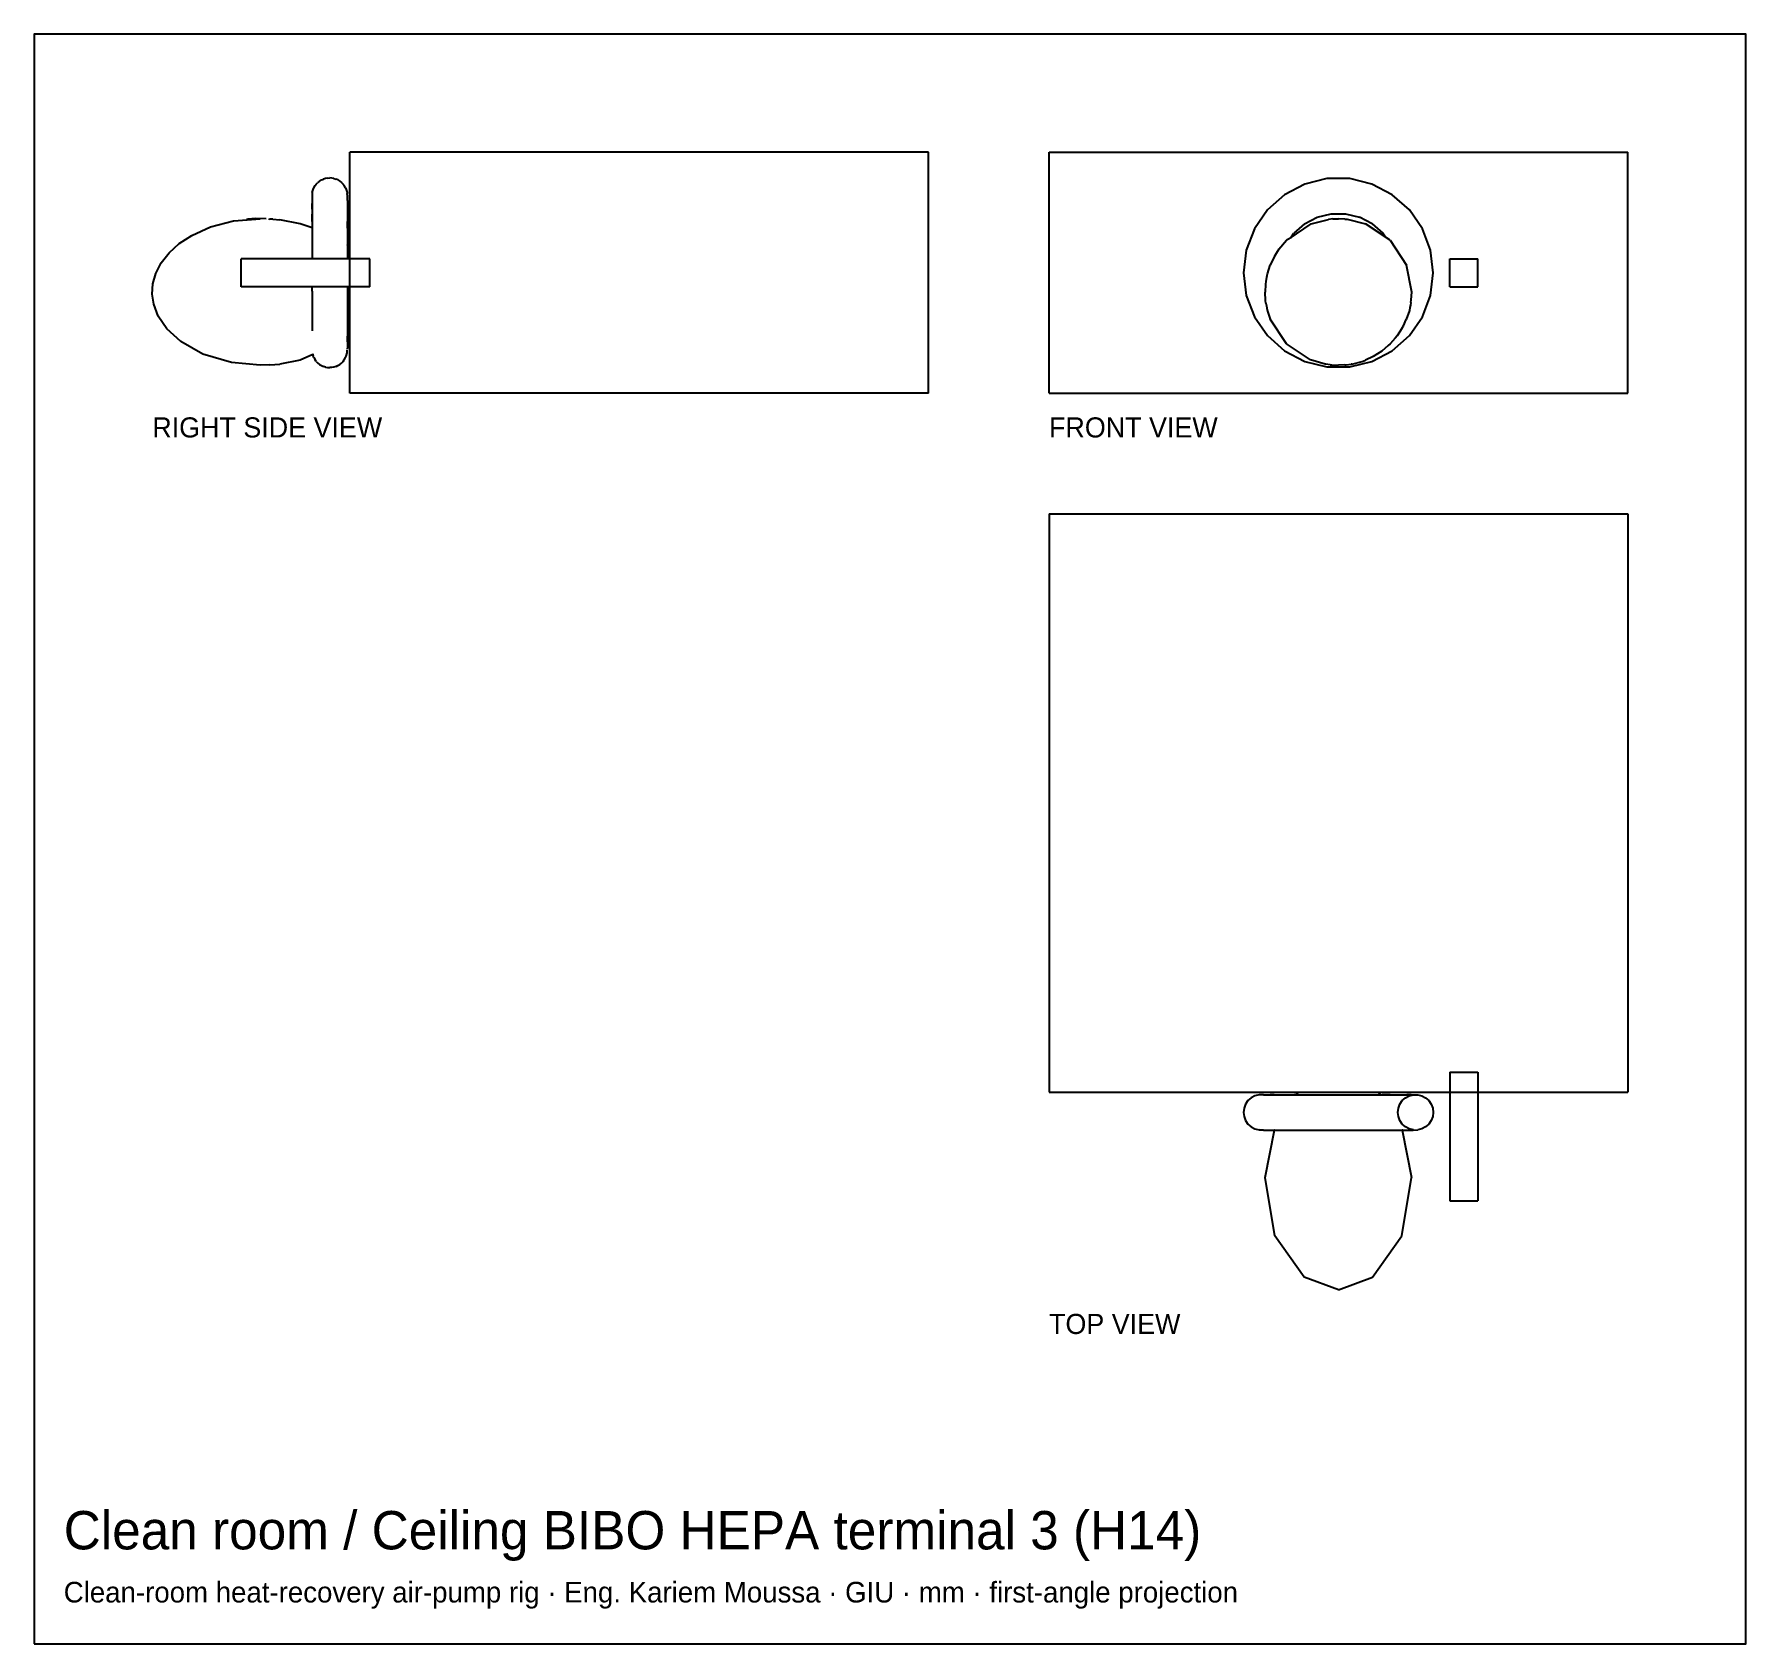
# Model space of a CAD drawing. Header units: millimetres. Extents: x 283 to 496, y 248 to 449.
import ezdxf

# ---------------------------------------------------------------- set-up
doc = ezdxf.new("R2010")
doc.units = ezdxf.units.MM
for name, color, linetype in [('BORDER', 7, 'Continuous'), ('HIDDEN', 8, 'Continuous'), ('TEXT', 5, 'Continuous'), ('VISIBLE', 7, 'Continuous')]:
    doc.layers.add(name, color=color, linetype=linetype)

msp = doc.modelspace()

# ---------------------------------------------------------------- linework, layer by layer
at = {"layer": 'BORDER'}
msp.add_lwpolyline([(282.74, 248.36), (495.69, 248.36), (495.69, 448.69), (282.74, 448.69)], close=True, dxfattribs=at)
at = {"layer": 'HIDDEN'}
for points in [[(394, 434), (322, 434)], [(322, 404), (322, 434)], [(394, 404), (394, 434)], [(409, 434), (481, 434)], [(409, 404), (409, 434)], [(481, 404), (481, 434)], [(307.55, 425.44), (309.24, 425.57)], [(309.24, 425.57), (310.86, 425.72)], [(324.5, 420.75), (308.5, 420.75)], [(308.5, 417.25), (308.5, 420.75)], [(324.5, 420.75), (322, 420.75)], [(324.5, 417.25), (324.5, 420.75)], [(324.5, 417.25), (324.5, 420.75)], [(458.85, 420.75), (462.35, 420.75)], [(458.85, 417.25), (458.85, 420.75)], [(462.35, 417.25), (462.35, 420.75)], [(324.5, 417.25), (308.5, 417.25)], [(324.5, 417.25), (322, 417.25)], [(458.85, 417.25), (462.35, 417.25)], [(394, 404), (322, 404)], [(409, 404), (481, 404)], [(409, 389), (481, 389)], [(409, 389), (409, 317)], [(481, 389), (481, 317)], [(458.85, 319.5), (462.35, 319.5)], [(458.85, 319.5), (462.35, 319.5)], [(458.85, 319.5), (458.85, 317)], [(458.85, 319.5), (458.85, 303.5)], [(462.35, 319.5), (462.35, 317)], [(462.35, 319.5), (462.35, 303.5)], [(409, 317), (481, 317)], [(452.46, 315.03), (452.65, 315.52)], [(452.65, 315.52), (452.95, 315.96)], [(452.95, 315.96), (453.35, 316.31)], [(453.35, 316.31), (453.82, 316.56)], [(453.82, 316.56), (454.34, 316.69)], [(452.4, 314.5), (452.46, 315.03)], [(452.46, 313.97), (452.4, 314.5)], [(452.65, 313.48), (452.46, 313.97)], [(452.95, 313.04), (452.65, 313.48)], [(453.35, 312.69), (452.95, 313.04)], [(453.82, 312.44), (453.35, 312.69)], [(454.35, 312.31), (453.82, 312.44)], [(458.85, 303.5), (462.35, 303.5)]]:
    msp.add_lwpolyline(points, dxfattribs=at)
at = {"layer": 'VISIBLE'}
for points in [[(394, 434), (322, 434)], [(322, 404), (322, 434)], [(394, 404), (394, 434)], [(409, 434), (481, 434)], [(409, 404), (409, 434)], [(481, 404), (481, 434)], [(317.83, 430.03), (318.04, 430.25)], [(318.23, 430.4), (318.04, 430.25)], [(318.23, 430.4), (318.48, 430.55)], [(318.48, 430.55), (318.71, 430.65)], [(318.97, 430.74), (318.71, 430.65)], [(319.23, 430.78), (318.97, 430.74)], [(319.23, 430.78), (319.5, 430.8)], [(319.77, 430.78), (319.5, 430.8)], [(320.03, 430.74), (319.77, 430.78)], [(320.03, 430.74), (320.29, 430.65)], [(320.52, 430.55), (320.29, 430.65)], [(320.52, 430.55), (320.77, 430.4)], [(320.77, 430.4), (320.96, 430.25)], [(320.96, 430.25), (321.17, 430.03)], [(443.58, 430.71), (440.82, 430.03)], [(446.42, 430.71), (443.58, 430.71)], [(449.18, 430.03), (446.42, 430.71)], [(317.32, 428.87), (317.3, 428.53)], [(317.3, 428.53), (317.3, 428.31)], [(317.3, 428.31), (317.3, 427.98)], [(317.34, 428.98), (317.32, 428.87)], [(317.34, 428.98), (317.44, 429.38)], [(317.44, 429.38), (317.52, 429.56)], [(317.52, 429.56), (317.69, 429.85)], [(317.69, 429.85), (317.83, 430.03)], [(321.17, 430.03), (321.31, 429.85)], [(321.48, 429.56), (321.31, 429.85)], [(321.48, 429.56), (321.56, 429.38)], [(321.56, 429.38), (321.66, 428.98)], [(321.66, 428.98), (321.68, 428.87)], [(321.7, 428.53), (321.68, 428.87)], [(321.7, 428.31), (321.7, 428.53)], [(321.7, 427.98), (321.7, 428.31)], [(438.3, 428.71), (436.17, 426.82)], [(440.82, 430.03), (438.3, 428.71)], [(451.7, 428.71), (449.18, 430.03)], [(453.83, 426.82), (451.7, 428.71)], [(317.3, 427.98), (317.3, 427.57)], [(317.3, 426.9), (317.3, 427.6)], [(317.3, 427.57), (317.3, 426.9)], [(317.3, 426.9), (317.3, 426.26)], [(317.3, 425.37), (317.3, 426.28)], [(317.3, 426.26), (317.3, 425.37)], [(321.7, 427.98), (321.7, 427.57)], [(321.7, 427.57), (321.7, 426.9)], [(321.7, 426.9), (321.7, 426.32)], [(321.7, 426.32), (321.7, 425.37)], [(436.17, 426.82), (434.55, 424.48)], [(440.8, 425.09), (442.38, 425.92)], [(442.38, 425.92), (444.11, 426.35)], [(444.11, 426.35), (445.89, 426.35)], [(445.89, 426.35), (447.62, 425.92)], [(449.2, 425.09), (447.62, 425.92)], [(455.45, 424.48), (453.83, 426.82)], [(302.33, 423.65), (304.69, 424.7)], [(304.69, 424.7), (307.55, 425.44)], [(309.31, 425.65), (309.16, 425.62)], [(310.28, 425.75), (309.31, 425.65)], [(311.6, 425.71), (310.28, 425.75)], [(311.87, 425.69), (312.06, 425.68)], [(312.41, 425.66), (312.06, 425.68)], [(312.41, 425.66), (313.31, 425.57)], [(315.81, 425.08), (313.31, 425.57)], [(317.3, 424.6), (315.81, 425.08)], [(317.3, 425.37), (317.3, 424.55)], [(317.3, 424.55), (317.3, 423.46)], [(321.7, 425.37), (321.7, 424.55)], [(321.7, 424.53), (321.7, 425.37)], [(321.7, 424.55), (321.7, 423.46)], [(434.55, 424.48), (433.54, 421.82)], [(438.86, 423.21), (441.61, 425.07)], [(439.08, 423.36), (439.46, 423.91)], [(440.8, 425.09), (439.46, 423.91)], [(441.61, 425.07), (443.79, 425.64)], [(444.31, 425.69), (443.79, 425.64)], [(444.31, 425.69), (445, 425.72)], [(445.82, 425.68), (445, 425.72)], [(445.82, 425.68), (445.99, 425.67)], [(445.99, 425.67), (446.1, 425.65)], [(446.1, 425.65), (448.39, 425.07)], [(451.45, 423.05), (448.39, 425.07)], [(449.2, 425.09), (450.54, 423.91)], [(450.87, 423.43), (450.54, 423.91)], [(456.46, 421.82), (455.45, 424.48)], [(299.51, 421.48), (300.79, 422.64)], [(300.79, 422.64), (302.33, 423.65)], [(317.3, 423.46), (317.3, 422.45)], [(317.3, 422.45), (317.3, 421.3)], [(321.7, 423.46), (321.7, 422.46)], [(321.7, 422.46), (321.7, 421.3)], [(321.7, 422.45), (321.7, 422.46)], [(322, 421.68), (321.7, 421.93)], [(433.54, 421.82), (433.2, 419)], [(437.61, 421.94), (437.37, 421.59)], [(437.61, 421.94), (438.55, 423.05)], [(438.86, 423.21), (438.55, 423.05)], [(451.45, 423.05), (453.48, 419.96)], [(456.8, 419), (456.46, 421.82)], [(297.86, 418.92), (298.53, 420.22)], [(298.53, 420.22), (299.51, 421.48)], [(322, 420.75), (308.5, 420.75)], [(308.5, 417.25), (308.5, 420.75)], [(317.3, 421.3), (317.3, 420.75)], [(321.7, 421.3), (321.7, 420.75)], [(436.17, 418.88), (436.52, 419.96)], [(437.01, 421), (436.52, 419.96)], [(437.37, 421.59), (437.01, 421)], [(454.12, 416.6), (453.48, 419.96)], [(458.85, 420.75), (462.35, 420.75)], [(458.85, 417.25), (458.85, 420.75)], [(462.35, 417.25), (462.35, 420.75)], [(297.43, 416.35), (297.5, 417.61)], [(297.5, 417.61), (297.86, 418.92)], [(433.2, 419), (433.54, 416.18)], [(435.93, 417.56), (435.88, 416.6)], [(435.98, 417.92), (435.93, 417.56)], [(436.02, 418.22), (435.98, 417.92)], [(436.09, 418.53), (436.02, 418.22)], [(436.09, 418.53), (436.17, 418.88)], [(456.46, 416.18), (456.8, 419)], [(297.61, 415.07), (297.43, 416.35)], [(322, 417.25), (308.5, 417.25)], [(317.3, 416.7), (317.3, 417.25)], [(317.3, 416.7), (317.3, 415.54)], [(317.3, 415.54), (317.3, 414.54)], [(321.7, 417.25), (321.7, 416.7)], [(321.7, 416.7), (321.7, 415.55)], [(321.7, 415.55), (321.7, 414.54)], [(433.54, 416.18), (434.55, 413.52)], [(435.94, 415.56), (435.88, 416.6)], [(435.99, 415.21), (435.94, 415.56)], [(454.02, 415.28), (453.98, 414.98)], [(454.02, 415.28), (454.07, 415.64)], [(454.07, 415.64), (454.12, 416.6)], [(455.45, 413.52), (456.46, 416.18)], [(458.85, 417.25), (462.35, 417.25)], [(298.16, 413.61), (297.61, 415.07)], [(299.23, 412.03), (298.16, 413.61)], [(317.3, 414.54), (317.3, 413.48)], [(317.3, 413.48), (317.3, 412.63)], [(321.7, 414.54), (321.7, 413.45)], [(321.7, 413.45), (321.7, 412.63)], [(434.55, 413.52), (436.17, 411.18)], [(435.99, 415.21), (436.04, 414.9)], [(436.04, 414.9), (436.1, 414.6)], [(436.1, 414.6), (436.19, 414.23)], [(436.19, 414.23), (436.52, 413.24)], [(438.55, 410.15), (436.52, 413.24)], [(453.1, 412.41), (453.45, 413.16)], [(453.83, 414.32), (453.45, 413.16)], [(453.91, 414.67), (453.83, 414.32)], [(453.83, 411.18), (455.45, 413.52)], [(453.98, 414.98), (453.91, 414.67)], [(300.96, 410.43), (299.23, 412.03)], [(317.3, 412.63), (317.3, 411.79)], [(321.7, 412.63), (321.7, 411.74)], [(321.7, 411.74), (321.7, 411.1)], [(322, 411.52), (321.7, 411.27)], [(321.7, 410.4), (321.7, 411.1)], [(321.7, 411.1), (321.7, 410.43)], [(436.17, 411.18), (438.3, 409.29)], [(451.7, 409.29), (453.83, 411.18)], [(452.31, 411.15), (452.08, 410.85)], [(452.91, 412.06), (452.31, 411.15)], [(452.91, 412.06), (453.1, 412.41)], [(303.73, 408.87), (300.96, 410.43)], [(307.28, 407.81), (303.73, 408.87)], [(317.37, 408.89), (317.44, 408.62)], [(321.56, 408.62), (321.66, 409.02)], [(321.66, 409.02), (321.69, 409.13)], [(321.7, 409.69), (321.69, 409.47)], [(321.69, 409.13), (321.69, 409.41)], [(321.7, 410.43), (321.7, 410.02)], [(321.7, 410.02), (321.7, 409.69)], [(438.3, 409.29), (440.82, 407.97)], [(441.52, 408.17), (438.55, 410.15)], [(449.18, 407.97), (451.7, 409.29)], [(450.39, 409.24), (449.31, 408.58)], [(451.19, 409.95), (450.39, 409.24)], [(451.45, 410.15), (451.19, 409.95)], [(452.08, 410.85), (451.45, 410.15)], [(310.86, 407.48), (307.28, 407.81)], [(312.07, 407.52), (310.86, 407.48)], [(312.07, 407.52), (313.31, 407.63)], [(315.81, 408.12), (313.31, 407.63)], [(317.39, 408.83), (315.81, 408.12)], [(317.52, 408.44), (317.44, 408.62)], [(317.52, 408.44), (317.69, 408.15)], [(317.83, 407.97), (317.69, 408.15)], [(317.83, 407.97), (318.04, 407.75)], [(318.04, 407.75), (318.23, 407.6)], [(318.23, 407.6), (318.48, 407.45)], [(318.48, 407.45), (318.71, 407.35)], [(318.97, 407.26), (318.71, 407.35)], [(318.97, 407.26), (319.23, 407.22)], [(319.23, 407.22), (319.5, 407.2)], [(319.77, 407.22), (319.5, 407.2)], [(320.03, 407.26), (319.77, 407.22)], [(320.29, 407.35), (320.03, 407.26)], [(320.29, 407.35), (320.52, 407.45)], [(320.52, 407.45), (320.77, 407.6)], [(320.77, 407.6), (320.96, 407.75)], [(320.96, 407.75), (321.17, 407.97)], [(321.17, 407.97), (321.31, 408.15)], [(321.31, 408.15), (321.48, 408.44)], [(321.48, 408.44), (321.56, 408.62)], [(440.82, 407.97), (443.58, 407.29)], [(443.34, 407.63), (441.52, 408.17)], [(443.42, 407.61), (443.34, 407.63)], [(443.96, 407.54), (443.42, 407.61)], [(443.58, 407.29), (446.42, 407.29)], [(443.96, 407.54), (444.18, 407.52)], [(444.18, 407.52), (445, 407.48)], [(445.82, 407.52), (445, 407.48)], [(445.82, 407.52), (445.96, 407.53)], [(445.96, 407.53), (446.58, 407.62)], [(446.42, 407.29), (449.18, 407.97)], [(446.66, 407.63), (446.58, 407.62)], [(446.66, 407.63), (447.94, 407.97)], [(447.94, 407.97), (448.36, 408.12)], [(449.31, 408.58), (448.36, 408.12)], [(394, 404), (322, 404)], [(409, 404), (481, 404)], [(409, 389), (481, 389)], [(409, 389), (409, 317)], [(481, 389), (481, 317)], [(409, 317), (481, 317)], [(433.45, 315.52), (433.26, 315.03)], [(433.75, 315.96), (433.45, 315.52)], [(434.15, 316.31), (433.75, 315.96)], [(434.62, 316.56), (434.15, 316.31)], [(435.13, 316.68), (434.62, 316.56)], [(435.68, 316.7), (435.13, 316.68)], [(435.68, 316.7), (435.82, 316.7)], [(435.82, 316.7), (436.5, 316.7)], [(436.5, 316.7), (436.95, 316.7)], [(436.99, 316.7), (436.5, 316.7)], [(436.95, 316.7), (437.81, 316.7)], [(437.81, 316.7), (438.56, 316.7)], [(438.56, 316.7), (439.55, 316.7)], [(439.55, 316.7), (440.47, 316.7)], [(439.79, 316.7), (439.55, 316.7)], [(439.79, 316.7), (439.99, 317)], [(440.47, 316.7), (441.6, 316.7)], [(441.6, 316.7), (442.67, 316.7)], [(442.67, 316.7), (443.84, 316.7)], [(443.84, 316.7), (445, 316.7)], [(445, 316.7), (446.16, 316.7)], [(446.16, 316.7), (447.33, 316.7)], [(447.33, 316.7), (448.4, 316.7)], [(448.4, 316.7), (449.53, 316.7)], [(449.53, 316.7), (450.45, 316.7)], [(450.01, 317), (450.21, 316.7)], [(450.45, 316.7), (451.44, 316.7)], [(451.46, 316.7), (450.45, 316.7)], [(451.44, 316.7), (452.19, 316.7)], [(452.19, 316.7), (452.98, 316.7)], [(452.98, 316.7), (453.5, 316.7)], [(453.5, 316.7), (454.02, 316.7)], [(454.07, 316.7), (453.5, 316.7)], [(454.02, 316.7), (454.32, 316.7)], [(454.32, 316.7), (454.34, 316.69)], [(454.34, 316.69), (454.87, 316.68)], [(454.87, 316.68), (455.38, 316.56)], [(455.38, 316.56), (455.85, 316.31)], [(455.85, 316.31), (456.25, 315.96)], [(456.25, 315.96), (456.55, 315.52)], [(456.55, 315.52), (456.74, 315.03)], [(458.85, 317), (458.85, 303.5)], [(462.35, 317), (462.35, 303.5)], [(433.26, 315.03), (433.2, 314.5)], [(433.2, 314.5), (433.26, 313.97)], [(433.26, 313.97), (433.45, 313.48)], [(433.45, 313.48), (433.75, 313.04)], [(433.75, 313.04), (434.15, 312.69)], [(456.25, 313.04), (455.85, 312.69)], [(456.55, 313.48), (456.25, 313.04)], [(456.74, 313.97), (456.55, 313.48)], [(456.74, 315.03), (456.8, 314.5)], [(456.8, 314.5), (456.74, 313.97)], [(434.15, 312.69), (434.62, 312.44)], [(434.62, 312.44), (435.13, 312.32)], [(435.13, 312.32), (435.67, 312.32)], [(435.68, 312.3), (435.13, 312.32)], [(435.68, 312.3), (435.67, 312.32)], [(435.68, 312.3), (435.98, 312.3)], [(435.89, 306.38), (437.05, 312.3)], [(435.98, 312.3), (436.5, 312.3)], [(436.5, 312.3), (437.02, 312.3)], [(437.05, 312.3), (436.99, 312.3)], [(437.02, 312.3), (437.81, 312.3)], [(437.81, 312.3), (438.56, 312.3)], [(438.56, 312.3), (439.55, 312.3)], [(439.55, 312.3), (440.48, 312.3)], [(440.48, 312.3), (441.6, 312.3)], [(441.6, 312.3), (442.67, 312.3)], [(442.67, 312.3), (443.84, 312.3)], [(443.84, 312.3), (445, 312.3)], [(445, 312.3), (446.16, 312.3)], [(446.16, 312.3), (447.33, 312.3)], [(447.33, 312.3), (448.4, 312.3)], [(448.4, 312.3), (449.53, 312.3)], [(449.53, 312.3), (450.45, 312.3)], [(450.45, 312.3), (451.48, 312.3)], [(451.48, 312.3), (452.19, 312.3)], [(452.19, 312.3), (452.98, 312.3)], [(453.01, 312.3), (452.95, 312.3)], [(452.95, 312.3), (454.11, 306.38)], [(452.98, 312.3), (453.5, 312.3)], [(453.5, 312.3), (454.18, 312.3)], [(454.32, 312.3), (454.07, 312.3)], [(454.18, 312.3), (454.32, 312.3)], [(454.32, 312.3), (454.87, 312.32)], [(455.38, 312.44), (454.87, 312.32)], [(455.85, 312.69), (455.38, 312.44)], [(437.1, 299.14), (435.89, 306.38)], [(452.9, 299.14), (454.11, 306.38)], [(458.85, 303.5), (462.35, 303.5)], [(440.75, 293.97), (437.1, 299.14)], [(449.25, 293.97), (452.9, 299.14)], [(445, 292.42), (440.75, 293.97)], [(445, 292.42), (449.25, 293.97)]]:
    msp.add_lwpolyline(points, dxfattribs=at)

# ---------------------------------------------------------------- texts
at = {"layer": 'TEXT'}
for s, height, p in [('RIGHT SIDE VIEW', 2.5, (297.43, 398.5)), ('FRONT VIEW', 2.5, (409, 398.5)), ('TOP VIEW', 2.5, (409, 286.92)), ('Clean room / Ceiling BIBO HEPA terminal 3 (H14)', 4.7729, (286.41, 260.11)), ('Clean-room heat-recovery air-pump rig · Eng. Kariem Moussa · GIU · mm · first-angle projection', 2.57, (286.41, 253.5))]:
    msp.add_text(s, height=height, dxfattribs=at).set_placement(p)

doc.saveas('drawing.dxf')
